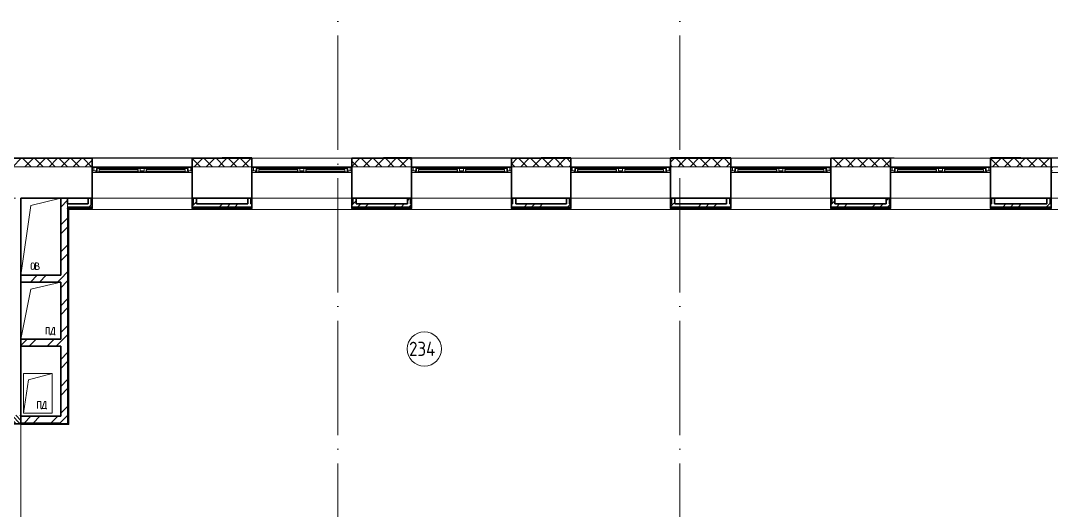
# Model space of a CAD drawing. Header units: millimetres. Extents: x -325553 to 627452, y -28539 to 738858.
# Drawn here: x 138654 to 156732, y 460808 to 469392 of the extents above; entities that cross this region are included whole.
import ezdxf

# ---------------------------------------------------------------- set-up
doc = ezdxf.new("R2010")
doc.units = ezdxf.units.MM
doc.linetypes.add('ADSK_Линия сетки', pattern=[25, 20, -2.5, 0, -2.5])
doc.linetypes.add('ADSK_Штриховая_ш2 п1_5', pattern=[4.5, 3, -1.5])
for name, color, linetype, lineweight in [('_ Окна', 7, 'Continuous', 9), ('Двери', 252, 'Continuous', 9), ('Марки помещений', 252, 'Continuous', 20), ('Ограждение', 252, 'Continuous', 9), ('Окна', 252, 'Continuous', 9), ('Оси', 252, 'Continuous', 9), ('Стены внутренние', 7, 'Continuous', 18), ('Стены наружные', 7, 'Continuous', 18), ('Стены штриховка', 7, 'Continuous', 9)]:
    doc.layers.add(name, color=color, linetype=linetype, lineweight=lineweight)
doc.styles.add('GOST Common_2', font='', dxfattribs={"width": 0.9, "height": 250})
doc.styles.get('GOST Common_2').set_extended_font_data('GOST type B')

# ---------------------------------------------------------------- blocks, each defined once
blk = doc.blocks.new('2 этаж')
at = {"layer": 'Двери', "lineweight": 18, "true_color": 0x636466}
h = blk.add_hatch(dxfattribs=at)
h.set_pattern_fill('FP_2', color=251, angle=90, style=0, pattern_type=2)
h.set_pattern_definition([(135, (137721.006, 23430.747), (-35.3553, -35.3553), [])])
h.paths.add_polyline_path([(137526, 22556), (137916, 22556), (137916, 22706), (137526, 22706), (137526, 22646)])
h.paths.add_polyline_path([(137526, 24406), (137916, 24406), (137916, 24556), (137526, 24556)])
at = {"color": 251, "lineweight": 18, "true_color": 0x636466}
for p, q in [((137916, 27011), (138091, 28236)), ((138616, 28361), (138091, 28236)), ((138098, 27138), (138098, 27200)), ((138156, 27138), (138156, 27200)), ((138206, 27229), (138176, 27229)), ((138176, 27229), (138176, 27109)), ((138209, 27176), (138176, 27176)), ((138229, 27196), (138229, 27206)), ((138239, 27136), (138239, 27146)), ((138176, 27109), (138212, 27109)), ((137916, 25891), (138091, 26766)), ((138616, 26891), (138091, 26766)), ((138417, 26097), (138359, 26097)), ((138359, 25977), (138359, 26097)), ((138417, 25977), (138417, 26097)), ((138485, 26097), (138442, 25977)), ((138505, 26097), (138485, 26097)), ((138505, 25977), (138505, 26097)), ((138432, 25977), (138432, 25962)), ((138442, 25977), (138432, 25977)), ((138442, 25977), (138505, 25977)), ((138505, 25977), (138515, 25977)), ((138515, 25977), (138515, 25962)), ((137966, 24591), (137966, 25291)), ((137966, 25291), (138466, 25291)), ((137966, 24591), (137966, 25291)), ((137966, 25291), (138466, 25291)), ((137966, 24591), (138050, 25179)), ((138466, 25291), (138050, 25179)), ((138466, 25291), (138466, 24591)), ((138466, 25291), (138466, 24591)), ((138267, 24797), (138209, 24797)), ((138209, 24677), (138209, 24797)), ((138267, 24677), (138267, 24797)), ((138335, 24797), (138292, 24677)), ((138355, 24797), (138335, 24797)), ((138355, 24677), (138355, 24797)), ((138466, 24591), (137966, 24591)), ((138466, 24591), (137966, 24591)), ((138282, 24677), (138282, 24662)), ((138292, 24677), (138282, 24677)), ((138292, 24677), (138355, 24677)), ((138355, 24677), (138365, 24677)), ((138365, 24677), (138365, 24662))]:
    blk.add_line(p, q, dxfattribs=at)
for centre, radius, start, end in [((138127, 27200), 28.7, 0, 180), ((138127, 27138), 28.7, 180, 0), ((138206, 27206), 23.3, 0, 90), ((138209, 27196), 20, 270, 0), ((138209, 27146), 30, 0, 90), ((138212, 27136), 26.7, 270, 0)]:
    blk.add_arc(centre, radius, start, end, dxfattribs=at)
at = {"layer": '_ Окна', "color": 251, "true_color": 0x636466}
for p, q in [((139196, 28901), (139171, 28901)), ((139171, 28843), (139196, 28843)), ((139196, 28843), (139196, 28901)), ((139294, 28867), (139291, 28867)), ((139291, 28867), (139291, 28835)), ((139291, 28835), (139294, 28835)), ((139971, 28867), (139294, 28867)), ((139294, 28867), (139294, 28835)), ((139294, 28835), (139294, 28867)), ((139294, 28835), (139971, 28835)), ((139971, 28835), (139971, 28867)), ((139971, 28867), (139971, 28835)), ((139974, 28867), (139971, 28867)), ((139971, 28835), (139974, 28835)), ((139974, 28835), (139974, 28867)), ((140121, 28867), (140118, 28867)), ((140118, 28867), (140118, 28835)), ((140118, 28835), (140121, 28835)), ((140798, 28867), (140121, 28867)), ((140121, 28867), (140121, 28835)), ((140121, 28835), (140121, 28867)), ((140121, 28835), (140798, 28835)), ((140798, 28835), (140798, 28867)), ((140798, 28867), (140798, 28835)), ((140801, 28867), (140798, 28867)), ((140798, 28835), (140801, 28835)), ((140801, 28835), (140801, 28867)), ((140921, 28901), (140896, 28901)), ((140896, 28901), (140896, 28843)), ((140896, 28843), (140921, 28843)), ((141996, 28901), (141971, 28901)), ((141971, 28843), (141996, 28843)), ((141996, 28843), (141996, 28901)), ((142094, 28867), (142091, 28867)), ((142091, 28867), (142091, 28835)), ((142091, 28835), (142094, 28835)), ((142771, 28867), (142094, 28867)), ((142094, 28867), (142094, 28835)), ((142094, 28835), (142094, 28867)), ((142094, 28835), (142771, 28835)), ((142771, 28835), (142771, 28867)), ((142771, 28867), (142771, 28835)), ((142774, 28867), (142771, 28867)), ((142771, 28835), (142774, 28835)), ((142774, 28835), (142774, 28867)), ((142921, 28867), (142918, 28867)), ((142918, 28867), (142918, 28835)), ((142918, 28835), (142921, 28835)), ((143598, 28867), (142921, 28867)), ((142921, 28867), (142921, 28835)), ((142921, 28835), (142921, 28867)), ((142921, 28835), (143598, 28835)), ((143598, 28835), (143598, 28867)), ((143598, 28867), (143598, 28835)), ((143601, 28867), (143598, 28867)), ((143598, 28835), (143601, 28835)), ((143601, 28835), (143601, 28867)), ((143721, 28901), (143696, 28901)), ((143696, 28901), (143696, 28843)), ((143696, 28843), (143721, 28843)), ((144796, 28901), (144771, 28901)), ((144771, 28843), (144796, 28843)), ((144796, 28843), (144796, 28901)), ((144894, 28867), (144891, 28867)), ((144891, 28867), (144891, 28835)), ((144891, 28835), (144894, 28835)), ((145571, 28867), (144894, 28867)), ((144894, 28867), (144894, 28835)), ((144894, 28835), (144894, 28867)), ((144894, 28835), (145571, 28835)), ((145571, 28835), (145571, 28867)), ((145571, 28867), (145571, 28835)), ((145574, 28867), (145571, 28867)), ((145571, 28835), (145574, 28835)), ((145574, 28835), (145574, 28867)), ((145721, 28867), (145718, 28867)), ((145718, 28867), (145718, 28835)), ((145718, 28835), (145721, 28835)), ((146398, 28867), (145721, 28867)), ((145721, 28867), (145721, 28835)), ((145721, 28835), (145721, 28867)), ((145721, 28835), (146398, 28835)), ((146398, 28835), (146398, 28867)), ((146398, 28867), (146398, 28835)), ((146401, 28867), (146398, 28867)), ((146398, 28835), (146401, 28835)), ((146401, 28835), (146401, 28867)), ((146521, 28901), (146496, 28901)), ((146496, 28901), (146496, 28843)), ((146496, 28843), (146521, 28843)), ((147586, 28901), (147561, 28901)), ((147561, 28843), (147586, 28843)), ((147586, 28843), (147586, 28901)), ((147684, 28867), (147681, 28867)), ((147681, 28867), (147681, 28835)), ((147681, 28835), (147684, 28835)), ((148361, 28867), (147684, 28867)), ((147684, 28867), (147684, 28835)), ((147684, 28835), (147684, 28867)), ((147684, 28835), (148361, 28835)), ((148361, 28835), (148361, 28867)), ((148361, 28867), (148361, 28835)), ((148364, 28867), (148361, 28867)), ((148361, 28835), (148364, 28835)), ((148364, 28835), (148364, 28867)), ((148511, 28867), (148508, 28867)), ((148508, 28867), (148508, 28835)), ((148508, 28835), (148511, 28835)), ((149188, 28867), (148511, 28867)), ((148511, 28867), (148511, 28835)), ((148511, 28835), (148511, 28867)), ((148511, 28835), (149188, 28835)), ((149188, 28835), (149188, 28867)), ((149188, 28867), (149188, 28835)), ((149191, 28867), (149188, 28867)), ((149188, 28835), (149191, 28835)), ((149191, 28835), (149191, 28867)), ((149311, 28901), (149286, 28901)), ((149286, 28901), (149286, 28843)), ((149286, 28843), (149311, 28843)), ((150396, 28901), (150371, 28901)), ((150371, 28843), (150396, 28843)), ((150396, 28843), (150396, 28901)), ((150494, 28867), (150491, 28867)), ((150491, 28867), (150491, 28835)), ((150491, 28835), (150494, 28835)), ((151171, 28867), (150494, 28867)), ((150494, 28867), (150494, 28835)), ((150494, 28835), (150494, 28867)), ((150494, 28835), (151171, 28835)), ((151171, 28835), (151171, 28867)), ((151171, 28867), (151171, 28835)), ((151174, 28867), (151171, 28867)), ((151171, 28835), (151174, 28835)), ((151174, 28835), (151174, 28867)), ((151321, 28867), (151318, 28867)), ((151318, 28867), (151318, 28835)), ((151318, 28835), (151321, 28835)), ((151998, 28867), (151321, 28867)), ((151321, 28867), (151321, 28835)), ((151321, 28835), (151321, 28867)), ((151321, 28835), (151998, 28835)), ((151998, 28835), (151998, 28867)), ((151998, 28867), (151998, 28835)), ((152001, 28867), (151998, 28867)), ((151998, 28835), (152001, 28835)), ((152001, 28835), (152001, 28867)), ((152121, 28901), (152096, 28901)), ((152096, 28901), (152096, 28843)), ((152096, 28843), (152121, 28843)), ((153196, 28901), (153171, 28901)), ((153171, 28843), (153196, 28843)), ((153196, 28843), (153196, 28901)), ((153294, 28867), (153291, 28867)), ((153291, 28867), (153291, 28835)), ((153291, 28835), (153294, 28835)), ((153971, 28867), (153294, 28867)), ((153294, 28867), (153294, 28835)), ((153294, 28835), (153294, 28867)), ((153294, 28835), (153971, 28835)), ((153971, 28835), (153971, 28867)), ((153971, 28867), (153971, 28835)), ((153974, 28867), (153971, 28867)), ((153971, 28835), (153974, 28835)), ((153974, 28835), (153974, 28867)), ((154121, 28867), (154118, 28867)), ((154118, 28867), (154118, 28835)), ((154118, 28835), (154121, 28835)), ((154798, 28867), (154121, 28867)), ((154121, 28867), (154121, 28835)), ((154121, 28835), (154121, 28867)), ((154121, 28835), (154798, 28835)), ((154798, 28835), (154798, 28867)), ((154798, 28867), (154798, 28835)), ((154801, 28867), (154798, 28867)), ((154798, 28835), (154801, 28835)), ((154801, 28835), (154801, 28867)), ((154921, 28901), (154896, 28901)), ((154896, 28901), (154896, 28843)), ((154896, 28843), (154921, 28843)), ((156011, 28901), (155986, 28901)), ((155986, 28843), (156011, 28843))]:
    blk.add_line(p, q, dxfattribs=at)
at = {"layer": '_ Окна', "color": 251, "lineweight": 18, "true_color": 0x636466}
for p, q in [((139255, 28901), (139196, 28901)), ((139196, 28901), (139196, 28843)), ((139196, 28843), (139234, 28843)), ((139254, 28843), (139234, 28843)), ((139234, 28843), (139234, 28826)), ((139234, 28826), (139290, 28826)), ((139242, 28843), (139242, 28884)), ((139242, 28884), (139254, 28884)), ((139254, 28884), (139254, 28843)), ((139304, 28884), (139254, 28884)), ((139260, 28884), (139255, 28901)), ((139290, 28826), (139291, 28827)), ((139291, 28835), (139291, 28867)), ((139291, 28867), (139309, 28867)), ((139309, 28835), (139291, 28835)), ((139291, 28827), (139292, 28826)), ((139292, 28826), (139307, 28826)), ((139309, 28867), (139304, 28884)), ((139307, 28826), (139309, 28835)), ((139961, 28884), (139956, 28867)), ((139956, 28867), (139974, 28867)), ((139974, 28835), (139956, 28835)), ((139956, 28835), (139958, 28826)), ((139958, 28826), (139973, 28826)), ((140011, 28884), (139961, 28884)), ((139973, 28826), (139974, 28827)), ((139974, 28867), (139974, 28835)), ((139974, 28827), (139975, 28826)), ((139975, 28826), (140031, 28826)), ((140011, 28843), (140011, 28884)), ((140031, 28843), (140011, 28843)), ((140031, 28826), (140031, 28843)), ((140081, 28843), (140061, 28843)), ((140061, 28843), (140061, 28826)), ((140061, 28826), (140117, 28826)), ((140081, 28884), (140081, 28843)), ((140131, 28884), (140081, 28884)), ((140117, 28826), (140118, 28827)), ((140118, 28835), (140118, 28867)), ((140118, 28867), (140136, 28867)), ((140136, 28835), (140118, 28835)), ((140118, 28827), (140119, 28826)), ((140119, 28826), (140134, 28826)), ((140136, 28867), (140131, 28884)), ((140134, 28826), (140136, 28835)), ((140788, 28884), (140783, 28867)), ((140783, 28867), (140801, 28867)), ((140801, 28835), (140783, 28835)), ((140783, 28835), (140785, 28826)), ((140785, 28826), (140800, 28826)), ((140838, 28884), (140788, 28884)), ((140800, 28826), (140801, 28827)), ((140801, 28867), (140801, 28835)), ((140801, 28827), (140802, 28826)), ((140802, 28826), (140858, 28826)), ((140837, 28901), (140832, 28884)), ((140896, 28901), (140837, 28901)), ((140838, 28843), (140838, 28884)), ((140838, 28884), (140850, 28884)), ((140858, 28843), (140838, 28843)), ((140850, 28884), (140850, 28843)), ((140858, 28826), (140858, 28843)), ((140858, 28843), (140896, 28843)), ((140896, 28843), (140896, 28901)), ((142055, 28901), (141996, 28901)), ((141996, 28901), (141996, 28843)), ((141996, 28843), (142034, 28843)), ((142054, 28843), (142034, 28843)), ((142034, 28843), (142034, 28826)), ((142034, 28826), (142090, 28826)), ((142042, 28843), (142042, 28884)), ((142042, 28884), (142054, 28884)), ((142054, 28884), (142054, 28843)), ((142104, 28884), (142054, 28884)), ((142060, 28884), (142055, 28901)), ((142090, 28826), (142091, 28827)), ((142091, 28835), (142091, 28867)), ((142091, 28867), (142109, 28867)), ((142109, 28835), (142091, 28835)), ((142091, 28827), (142092, 28826)), ((142092, 28826), (142107, 28826)), ((142109, 28867), (142104, 28884)), ((142107, 28826), (142109, 28835)), ((142761, 28884), (142756, 28867)), ((142756, 28867), (142774, 28867)), ((142774, 28835), (142756, 28835)), ((142756, 28835), (142758, 28826)), ((142758, 28826), (142773, 28826)), ((142811, 28884), (142761, 28884)), ((142773, 28826), (142774, 28827)), ((142774, 28867), (142774, 28835)), ((142774, 28827), (142775, 28826)), ((142775, 28826), (142831, 28826)), ((142811, 28843), (142811, 28884)), ((142831, 28843), (142811, 28843)), ((142831, 28826), (142831, 28843)), ((142881, 28843), (142861, 28843)), ((142861, 28843), (142861, 28826)), ((142861, 28826), (142917, 28826)), ((142881, 28884), (142881, 28843)), ((142931, 28884), (142881, 28884)), ((142917, 28826), (142918, 28827)), ((142918, 28835), (142918, 28867)), ((142918, 28867), (142936, 28867)), ((142936, 28835), (142918, 28835)), ((142918, 28827), (142919, 28826)), ((142919, 28826), (142934, 28826)), ((142936, 28867), (142931, 28884)), ((142934, 28826), (142936, 28835)), ((143588, 28884), (143583, 28867)), ((143583, 28867), (143601, 28867)), ((143601, 28835), (143583, 28835)), ((143583, 28835), (143585, 28826)), ((143585, 28826), (143600, 28826)), ((143638, 28884), (143588, 28884)), ((143600, 28826), (143601, 28827)), ((143601, 28867), (143601, 28835)), ((143601, 28827), (143602, 28826)), ((143602, 28826), (143658, 28826)), ((143637, 28901), (143632, 28884)), ((143696, 28901), (143637, 28901)), ((143638, 28843), (143638, 28884)), ((143638, 28884), (143650, 28884)), ((143658, 28843), (143638, 28843)), ((143650, 28884), (143650, 28843)), ((143658, 28826), (143658, 28843)), ((143658, 28843), (143696, 28843)), ((143696, 28843), (143696, 28901)), ((144855, 28901), (144796, 28901)), ((144796, 28901), (144796, 28843)), ((144796, 28843), (144834, 28843)), ((144854, 28843), (144834, 28843)), ((144834, 28843), (144834, 28826)), ((144834, 28826), (144890, 28826)), ((144842, 28843), (144842, 28884)), ((144842, 28884), (144854, 28884)), ((144854, 28884), (144854, 28843)), ((144904, 28884), (144854, 28884)), ((144860, 28884), (144855, 28901)), ((144890, 28826), (144891, 28827)), ((144891, 28835), (144891, 28867)), ((144891, 28867), (144909, 28867)), ((144909, 28835), (144891, 28835)), ((144891, 28827), (144892, 28826)), ((144892, 28826), (144907, 28826)), ((144909, 28867), (144904, 28884)), ((144907, 28826), (144909, 28835)), ((145561, 28884), (145556, 28867)), ((145556, 28867), (145574, 28867)), ((145574, 28835), (145556, 28835)), ((145556, 28835), (145558, 28826)), ((145558, 28826), (145573, 28826)), ((145611, 28884), (145561, 28884)), ((145573, 28826), (145574, 28827)), ((145574, 28867), (145574, 28835)), ((145574, 28827), (145575, 28826)), ((145575, 28826), (145631, 28826)), ((145611, 28843), (145611, 28884)), ((145631, 28843), (145611, 28843)), ((145631, 28826), (145631, 28843)), ((145681, 28843), (145661, 28843)), ((145661, 28843), (145661, 28826)), ((145661, 28826), (145717, 28826)), ((145681, 28884), (145681, 28843)), ((145731, 28884), (145681, 28884)), ((145717, 28826), (145718, 28827)), ((145718, 28835), (145718, 28867)), ((145718, 28867), (145736, 28867)), ((145736, 28835), (145718, 28835)), ((145718, 28827), (145719, 28826)), ((145719, 28826), (145734, 28826)), ((145736, 28867), (145731, 28884)), ((145734, 28826), (145736, 28835)), ((146388, 28884), (146383, 28867)), ((146383, 28867), (146401, 28867)), ((146401, 28835), (146383, 28835)), ((146383, 28835), (146385, 28826)), ((146385, 28826), (146400, 28826)), ((146438, 28884), (146388, 28884)), ((146400, 28826), (146401, 28827)), ((146401, 28867), (146401, 28835)), ((146401, 28827), (146402, 28826)), ((146402, 28826), (146458, 28826)), ((146437, 28901), (146432, 28884)), ((146496, 28901), (146437, 28901)), ((146438, 28843), (146438, 28884)), ((146438, 28884), (146450, 28884)), ((146458, 28843), (146438, 28843)), ((146450, 28884), (146450, 28843)), ((146458, 28826), (146458, 28843)), ((146458, 28843), (146496, 28843)), ((146496, 28843), (146496, 28901)), ((147645, 28901), (147586, 28901)), ((147586, 28901), (147586, 28843)), ((147586, 28843), (147624, 28843)), ((147644, 28843), (147624, 28843)), ((147624, 28843), (147624, 28826)), ((147624, 28826), (147680, 28826)), ((147632, 28843), (147632, 28884)), ((147632, 28884), (147644, 28884)), ((147644, 28884), (147644, 28843)), ((147694, 28884), (147644, 28884)), ((147650, 28884), (147645, 28901)), ((147680, 28826), (147681, 28827)), ((147681, 28835), (147681, 28867)), ((147681, 28867), (147699, 28867)), ((147699, 28835), (147681, 28835)), ((147681, 28827), (147682, 28826)), ((147682, 28826), (147697, 28826)), ((147699, 28867), (147694, 28884)), ((147697, 28826), (147699, 28835)), ((148351, 28884), (148346, 28867)), ((148346, 28867), (148364, 28867)), ((148364, 28835), (148346, 28835)), ((148346, 28835), (148348, 28826)), ((148348, 28826), (148363, 28826)), ((148401, 28884), (148351, 28884)), ((148363, 28826), (148364, 28827)), ((148364, 28867), (148364, 28835)), ((148364, 28827), (148365, 28826)), ((148365, 28826), (148421, 28826)), ((148401, 28843), (148401, 28884)), ((148421, 28843), (148401, 28843)), ((148421, 28826), (148421, 28843)), ((148471, 28843), (148451, 28843)), ((148451, 28843), (148451, 28826)), ((148451, 28826), (148507, 28826)), ((148471, 28884), (148471, 28843)), ((148521, 28884), (148471, 28884)), ((148507, 28826), (148508, 28827)), ((148508, 28835), (148508, 28867)), ((148508, 28867), (148526, 28867)), ((148526, 28835), (148508, 28835)), ((148508, 28827), (148509, 28826)), ((148509, 28826), (148524, 28826)), ((148526, 28867), (148521, 28884)), ((148524, 28826), (148526, 28835)), ((149178, 28884), (149173, 28867)), ((149173, 28867), (149191, 28867)), ((149191, 28835), (149173, 28835)), ((149173, 28835), (149175, 28826)), ((149175, 28826), (149190, 28826)), ((149228, 28884), (149178, 28884)), ((149190, 28826), (149191, 28827)), ((149191, 28867), (149191, 28835)), ((149191, 28827), (149192, 28826)), ((149192, 28826), (149248, 28826)), ((149227, 28901), (149222, 28884)), ((149286, 28901), (149227, 28901)), ((149228, 28843), (149228, 28884)), ((149228, 28884), (149240, 28884)), ((149248, 28843), (149228, 28843)), ((149240, 28884), (149240, 28843)), ((149248, 28826), (149248, 28843)), ((149248, 28843), (149286, 28843)), ((149286, 28843), (149286, 28901)), ((150455, 28901), (150396, 28901)), ((150396, 28901), (150396, 28843)), ((150396, 28843), (150434, 28843)), ((150454, 28843), (150434, 28843)), ((150434, 28843), (150434, 28826)), ((150434, 28826), (150490, 28826)), ((150442, 28843), (150442, 28884)), ((150442, 28884), (150454, 28884)), ((150454, 28884), (150454, 28843)), ((150504, 28884), (150454, 28884)), ((150460, 28884), (150455, 28901)), ((150490, 28826), (150491, 28827)), ((150491, 28835), (150491, 28867)), ((150491, 28867), (150509, 28867)), ((150509, 28835), (150491, 28835)), ((150491, 28827), (150492, 28826)), ((150492, 28826), (150507, 28826)), ((150509, 28867), (150504, 28884)), ((150507, 28826), (150509, 28835)), ((151161, 28884), (151156, 28867)), ((151156, 28867), (151174, 28867)), ((151174, 28835), (151156, 28835)), ((151156, 28835), (151158, 28826)), ((151158, 28826), (151173, 28826)), ((151211, 28884), (151161, 28884)), ((151173, 28826), (151174, 28827)), ((151174, 28867), (151174, 28835)), ((151174, 28827), (151175, 28826)), ((151175, 28826), (151231, 28826)), ((151211, 28843), (151211, 28884)), ((151231, 28843), (151211, 28843)), ((151231, 28826), (151231, 28843)), ((151281, 28843), (151261, 28843)), ((151261, 28843), (151261, 28826)), ((151261, 28826), (151317, 28826)), ((151281, 28884), (151281, 28843)), ((151331, 28884), (151281, 28884)), ((151317, 28826), (151318, 28827)), ((151318, 28835), (151318, 28867)), ((151318, 28867), (151336, 28867)), ((151336, 28835), (151318, 28835)), ((151318, 28827), (151319, 28826)), ((151319, 28826), (151334, 28826)), ((151336, 28867), (151331, 28884)), ((151334, 28826), (151336, 28835)), ((151988, 28884), (151983, 28867)), ((151983, 28867), (152001, 28867)), ((152001, 28835), (151983, 28835)), ((151983, 28835), (151985, 28826)), ((151985, 28826), (152000, 28826)), ((152038, 28884), (151988, 28884)), ((152000, 28826), (152001, 28827)), ((152001, 28867), (152001, 28835)), ((152001, 28827), (152002, 28826)), ((152002, 28826), (152058, 28826)), ((152037, 28901), (152032, 28884)), ((152096, 28901), (152037, 28901)), ((152038, 28843), (152038, 28884)), ((152038, 28884), (152050, 28884)), ((152058, 28843), (152038, 28843)), ((152050, 28884), (152050, 28843)), ((152058, 28826), (152058, 28843)), ((152058, 28843), (152096, 28843)), ((152096, 28843), (152096, 28901)), ((153255, 28901), (153196, 28901)), ((153196, 28901), (153196, 28843)), ((153196, 28843), (153234, 28843)), ((153254, 28843), (153234, 28843)), ((153234, 28843), (153234, 28826)), ((153234, 28826), (153290, 28826)), ((153242, 28843), (153242, 28884)), ((153242, 28884), (153254, 28884)), ((153254, 28884), (153254, 28843)), ((153304, 28884), (153254, 28884)), ((153260, 28884), (153255, 28901)), ((153290, 28826), (153291, 28827)), ((153291, 28835), (153291, 28867)), ((153291, 28867), (153309, 28867)), ((153309, 28835), (153291, 28835)), ((153291, 28827), (153292, 28826)), ((153292, 28826), (153307, 28826)), ((153309, 28867), (153304, 28884)), ((153307, 28826), (153309, 28835)), ((153961, 28884), (153956, 28867)), ((153956, 28867), (153974, 28867)), ((153974, 28835), (153956, 28835)), ((153956, 28835), (153958, 28826)), ((153958, 28826), (153973, 28826)), ((154011, 28884), (153961, 28884)), ((153973, 28826), (153974, 28827)), ((153974, 28867), (153974, 28835)), ((153974, 28827), (153975, 28826)), ((153975, 28826), (154031, 28826)), ((154011, 28843), (154011, 28884)), ((154031, 28843), (154011, 28843)), ((154031, 28826), (154031, 28843)), ((154081, 28843), (154061, 28843)), ((154061, 28843), (154061, 28826)), ((154061, 28826), (154117, 28826)), ((154081, 28884), (154081, 28843)), ((154131, 28884), (154081, 28884)), ((154117, 28826), (154118, 28827)), ((154118, 28835), (154118, 28867)), ((154118, 28867), (154136, 28867)), ((154136, 28835), (154118, 28835)), ((154118, 28827), (154119, 28826)), ((154119, 28826), (154134, 28826)), ((154136, 28867), (154131, 28884)), ((154134, 28826), (154136, 28835)), ((154788, 28884), (154783, 28867)), ((154783, 28867), (154801, 28867)), ((154801, 28835), (154783, 28835)), ((154783, 28835), (154785, 28826)), ((154785, 28826), (154800, 28826)), ((154838, 28884), (154788, 28884)), ((154800, 28826), (154801, 28827)), ((154801, 28867), (154801, 28835)), ((154801, 28827), (154802, 28826)), ((154802, 28826), (154858, 28826)), ((154837, 28901), (154832, 28884)), ((154896, 28901), (154837, 28901)), ((154838, 28843), (154838, 28884)), ((154838, 28884), (154850, 28884)), ((154858, 28843), (154838, 28843)), ((154850, 28884), (154850, 28843)), ((154858, 28826), (154858, 28843)), ((154858, 28843), (154896, 28843)), ((154896, 28843), (154896, 28901))]:
    blk.add_line(p, q, dxfattribs=at)
at = {"layer": 'Двери', "color": 251, "linetype": 'ADSK_Штриховая_ш2 п1_5', "true_color": 0x636466}
for p, q in [((137526, 24406), (137916, 24406)), ((137916, 24406), (137916, 24556))]:
    blk.add_line(p, q, dxfattribs=at)
at = {"layer": 'Марки помещений', "color": 251, "true_color": 0x636466}
blk.add_circle((144995, 25719), 300, dxfattribs=at)
at = {"layer": 'Ограждение', "color": 251, "true_color": 0x636466}
for p, q in [((140921, 28811), (139171, 28811)), ((143721, 28811), (141971, 28811)), ((146521, 28811), (144771, 28811)), ((149311, 28811), (147561, 28811)), ((152121, 28811), (150371, 28811)), ((154921, 28811), (153171, 28811)), ((157736, 28811), (155986, 28811)), ((140921, 28361), (139171, 28361)), ((143721, 28361), (141971, 28361)), ((146521, 28361), (144771, 28361)), ((149311, 28361), (147561, 28361)), ((152121, 28361), (150371, 28361)), ((154921, 28361), (153171, 28361)), ((157736, 28361), (155986, 28361)), ((158366, 28161), (138751, 28161)), ((138761, 24396), (138761, 28161)), ((139171, 28161), (139171, 28181)), ((140921, 28161), (139171, 28161)), ((140921, 28181), (140921, 28161)), ((141971, 28161), (141971, 28181)), ((143721, 28161), (141971, 28161)), ((143721, 28181), (143721, 28161)), ((144771, 28161), (144771, 28181)), ((146521, 28161), (144771, 28161)), ((146521, 28181), (146521, 28161)), ((147561, 28161), (147561, 28181)), ((149311, 28161), (147561, 28161)), ((149311, 28181), (149311, 28161)), ((150371, 28161), (150371, 28181)), ((152121, 28161), (150371, 28161)), ((152121, 28181), (152121, 28161)), ((153171, 28161), (153171, 28181)), ((154921, 28161), (153171, 28161)), ((154921, 28181), (154921, 28161)), ((155986, 28161), (155986, 28181)), ((157736, 28161), (155986, 28161)), ((137916, 24396), (137916, 24406)), ((137916, 24406), (137916, 24396)), ((138761, 24396), (138751, 24406)), ((137916, 24396), (138761, 24396))]:
    blk.add_line(p, q, dxfattribs=at)
at = {"layer": 'Окна', "color": 251, "true_color": 0x636466}
for p, q in [((140837, 28901), (139255, 28901)), ((139290, 28826), (139292, 28826)), ((139961, 28884), (139304, 28884)), ((139307, 28826), (139958, 28826)), ((139973, 28826), (139975, 28826)), ((140011, 28884), (140081, 28884)), ((140031, 28843), (140061, 28843)), ((140061, 28826), (140031, 28826)), ((140117, 28826), (140119, 28826)), ((140788, 28884), (140131, 28884)), ((140134, 28826), (140785, 28826)), ((140800, 28826), (140802, 28826)), ((143637, 28901), (142055, 28901)), ((142090, 28826), (142092, 28826)), ((142761, 28884), (142104, 28884)), ((142107, 28826), (142758, 28826)), ((142773, 28826), (142775, 28826)), ((142811, 28884), (142881, 28884)), ((142831, 28843), (142861, 28843)), ((142861, 28826), (142831, 28826)), ((142917, 28826), (142919, 28826)), ((143588, 28884), (142931, 28884)), ((142934, 28826), (143585, 28826)), ((143600, 28826), (143602, 28826)), ((146437, 28901), (144855, 28901)), ((144890, 28826), (144892, 28826)), ((145561, 28884), (144904, 28884)), ((144907, 28826), (145558, 28826)), ((145573, 28826), (145575, 28826)), ((145611, 28884), (145681, 28884)), ((145631, 28843), (145661, 28843)), ((145661, 28826), (145631, 28826)), ((145717, 28826), (145719, 28826)), ((146388, 28884), (145731, 28884)), ((145734, 28826), (146385, 28826)), ((146400, 28826), (146402, 28826)), ((149227, 28901), (147645, 28901)), ((147680, 28826), (147682, 28826)), ((148351, 28884), (147694, 28884)), ((147697, 28826), (148348, 28826)), ((148363, 28826), (148365, 28826)), ((148401, 28884), (148471, 28884)), ((148421, 28843), (148451, 28843)), ((148451, 28826), (148421, 28826)), ((148507, 28826), (148509, 28826)), ((149178, 28884), (148521, 28884)), ((148524, 28826), (149175, 28826)), ((149190, 28826), (149192, 28826)), ((152037, 28901), (150455, 28901)), ((150490, 28826), (150492, 28826)), ((151161, 28884), (150504, 28884)), ((150507, 28826), (151158, 28826)), ((151173, 28826), (151175, 28826)), ((151211, 28884), (151281, 28884)), ((151231, 28843), (151261, 28843)), ((151261, 28826), (151231, 28826)), ((151317, 28826), (151319, 28826)), ((151988, 28884), (151331, 28884)), ((151334, 28826), (151985, 28826)), ((152000, 28826), (152002, 28826)), ((154837, 28901), (153255, 28901)), ((153290, 28826), (153292, 28826)), ((153961, 28884), (153304, 28884)), ((153307, 28826), (153958, 28826)), ((153973, 28826), (153975, 28826)), ((154011, 28884), (154081, 28884)), ((154031, 28843), (154061, 28843)), ((154061, 28826), (154031, 28826)), ((154117, 28826), (154119, 28826)), ((154788, 28884), (154131, 28884)), ((154134, 28826), (154785, 28826)), ((154800, 28826), (154802, 28826))]:
    blk.add_line(p, q, dxfattribs=at)
at = {"layer": 'Оси', "color": 251, "linetype": 'ADSK_Линия сетки', "ltscale": 100, "true_color": 0x636466}
for p, q in [((143476, 33711), (143476, -30995)), ((149476, 33711), (149476, -32265)), ((165326, 28361), (93604, 28361))]:
    blk.add_line(p, q, dxfattribs=at)
at = {"layer": 'Стены внутренние', "color": 251, "lineweight": 30, "true_color": 0x636466}
for p, q in [((136816, 29063), (139171, 29063)), ((139171, 28361), (139171, 29063)), ((140921, 28361), (140921, 29063)), ((140921, 29063), (141971, 29063)), ((141971, 28361), (141971, 29063)), ((143721, 28361), (143721, 29063)), ((143721, 29063), (144771, 29063)), ((144771, 28361), (144771, 29063)), ((146521, 28361), (146521, 29063)), ((146521, 29063), (147561, 29063)), ((147561, 28361), (147561, 29063)), ((149311, 28361), (149311, 29063)), ((149311, 29063), (150371, 29063)), ((150371, 28361), (150371, 29063)), ((152121, 28361), (152121, 29063)), ((152121, 29063), (153171, 29063)), ((153171, 28361), (153171, 29063)), ((154921, 28361), (154921, 29063)), ((154921, 29063), (155986, 29063)), ((155986, 28361), (155986, 29063)), ((137916, 28361), (137916, 27011)), ((138616, 28361), (137916, 28361)), ((139096, 28361), (138736, 28361)), ((141896, 28361), (140996, 28361)), ((144696, 28361), (143796, 28361)), ((147486, 28361), (146596, 28361)), ((150296, 28361), (149386, 28361)), ((153096, 28361), (152196, 28361)), ((155911, 28361), (154996, 28361)), ((137916, 26891), (137916, 25891)), ((137916, 25771), (137916, 24541)), ((137916, 24406), (137526, 24406))]:
    blk.add_line(p, q, dxfattribs=at)
at = {"layer": 'Стены внутренние', "color": 251, "linetype": 'Continuous', "lineweight": 9, "true_color": 0x636466}
for p, q in [((137776, 28911), (137926, 29061)), ((137932, 29061), (137930, 29063)), ((138097, 28911), (137947, 29061)), ((137988, 28911), (138138, 29061)), ((138309, 28911), (138159, 29061)), ((138200, 28911), (138350, 29061)), ((138522, 28911), (138372, 29061)), ((138412, 28911), (138562, 29061)), ((138734, 28911), (138584, 29061)), ((138624, 28911), (138774, 29061)), ((138946, 28911), (138796, 29061)), ((138836, 28911), (138986, 29061)), ((139158, 28911), (139008, 29061)), ((139048, 28911), (139169, 29031)), ((139105, 29061), (139104, 29061)), ((140921, 29032), (140923, 29032)), ((141067, 28911), (140923, 29055)), ((140958, 28911), (141108, 29061)), ((141125, 29063), (141124, 29061)), ((141279, 28911), (141129, 29061)), ((141170, 28911), (141320, 29061)), ((141491, 28911), (141341, 29061)), ((141382, 28911), (141532, 29061)), ((141703, 28911), (141553, 29061)), ((141594, 28911), (141744, 29061)), ((141916, 28911), (141766, 29061)), ((141803, 29061), (141802, 29063)), ((141806, 28911), (141956, 29061)), ((143721, 28916), (143865, 29061)), ((143825, 28911), (143723, 29013)), ((144037, 28911), (143887, 29061)), ((143927, 28911), (144077, 29061)), ((143941, 29063), (143940, 29061)), ((144249, 28911), (144099, 29061)), ((144140, 28911), (144290, 29061)), ((144175, 29063), (144174, 29061)), ((144461, 28911), (144311, 29061)), ((144352, 28911), (144502, 29061)), ((144673, 28911), (144523, 29061)), ((144564, 28911), (144714, 29061)), ((144619, 29061), (144618, 29063)), ((144769, 29027), (144735, 29061)), ((146521, 28959), (146623, 29061)), ((146583, 28911), (146521, 28972)), ((146795, 28911), (146645, 29061)), ((146685, 28911), (146835, 29061)), ((147007, 28911), (146857, 29061)), ((146897, 28911), (147047, 29061)), ((146991, 29063), (146990, 29061)), ((147219, 28911), (147069, 29061)), ((147082, 29061), (147081, 29063)), ((147109, 28911), (147259, 29061)), ((147431, 28911), (147281, 29061)), ((147322, 28911), (147472, 29061)), ((147559, 28995), (147493, 29061)), ((147534, 28911), (147561, 28938)), ((149313, 29021), (149311, 29017)), ((149340, 28911), (149311, 28940)), ((149313, 28993), (149381, 29061)), ((149552, 28911), (149402, 29061)), ((149443, 28911), (149593, 29061)), ((149455, 29063), (149453, 29061)), ((149765, 28911), (149615, 29061)), ((149655, 28911), (149805, 29061)), ((149977, 28911), (149827, 29061)), ((149867, 28911), (150017, 29061)), ((149898, 29061), (149897, 29063)), ((150189, 28911), (150039, 29061)), ((150079, 28911), (150229, 29061)), ((150371, 28941), (150251, 29061)), ((150291, 28911), (150369, 28988)), ((152121, 29032), (152123, 29032)), ((152123, 29045), (152138, 29061)), ((152310, 28911), (152160, 29061)), ((152201, 28911), (152351, 29061)), ((152270, 29063), (152269, 29061)), ((152362, 29061), (152360, 29063)), ((152522, 28911), (152372, 29061)), ((152413, 28911), (152563, 29061)), ((152734, 28911), (152584, 29061)), ((152625, 28911), (152775, 29061)), ((152946, 28911), (152796, 29061)), ((152837, 28911), (152987, 29061)), ((153159, 28911), (153009, 29061)), ((153049, 28911), (153169, 29031)), ((155068, 28911), (154923, 29056)), ((154958, 28911), (155108, 29061)), ((155280, 28911), (155130, 29061)), ((155170, 28911), (155320, 29061)), ((155177, 29061), (155176, 29063)), ((155492, 28911), (155342, 29061)), ((155383, 28911), (155533, 29061)), ((155704, 28911), (155554, 29061)), ((155595, 28911), (155745, 29061)), ((155916, 28911), (155766, 29061)), ((155807, 28911), (155957, 29061)), ((155984, 29055), (155978, 29061))]:
    blk.add_line(p, q, dxfattribs=at)
at = {"layer": 'Стены внутренние', "color": 251, "true_color": 0x636466}
for p, q in [((139171, 29063), (140921, 29063)), ((141971, 29063), (143721, 29063)), ((144771, 29063), (146521, 29063)), ((147561, 29063), (149311, 29063)), ((150371, 29063), (152121, 29063)), ((153171, 29063), (154921, 29063)), ((155986, 29063), (157736, 29063)), ((137721, 28911), (161826, 28911)), ((137916, 19401), (137916, 24406))]:
    blk.add_line(p, q, dxfattribs=at)
at = {"layer": 'Стены наружные', "color": 251, "true_color": 0x636466}
for p, q in [((138666, 29068), (141428, 29068)), ((138666, 29068), (138666, 29063)), ((141428, 29063), (141428, 29068)), ((144771, 29068), (147036, 29068)), ((147036, 29063), (147036, 29068)), ((152121, 29068), (153231, 29068)), ((152121, 29063), (152121, 29068)), ((152676, 29063), (152676, 29068)), ((153231, 29068), (153231, 29063)), ((155456, 29068), (158831, 29068))]:
    blk.add_line(p, q, dxfattribs=at)
at = {"layer": 'Стены наружные', "color": 251, "lineweight": 30, "true_color": 0x636466}
for p, q in [((141446, 29068), (141971, 29068)), ((141446, 29068), (141446, 29063)), ((141971, 29068), (141971, 29063)), ((144771, 29068), (144276, 29068)), ((144276, 29068), (144276, 29063)), ((144771, 29068), (144771, 29063)), ((147041, 29068), (147561, 29068)), ((147041, 29068), (147041, 29063)), ((147561, 29068), (147561, 29063)), ((149311, 29068), (149311, 29063)), ((149311, 29068), (150371, 29068)), ((150371, 29068), (150371, 29063)), ((154921, 29068), (155456, 29068)), ((154921, 29068), (154921, 29063)), ((155456, 29068), (155456, 29063)), ((138616, 27011), (138616, 28361)), ((138736, 28361), (138616, 28361)), ((138736, 28361), (138736, 28261)), ((138736, 28261), (139096, 28261)), ((139096, 28261), (139096, 28361)), ((139171, 28361), (139096, 28361)), ((139171, 28361), (139171, 28186)), ((140921, 28186), (140921, 28361)), ((140996, 28361), (140921, 28361)), ((140996, 28361), (140996, 28261)), ((140996, 28261), (141896, 28261)), ((141896, 28261), (141896, 28361)), ((141971, 28361), (141896, 28361)), ((141971, 28361), (141971, 28186)), ((143721, 28186), (143721, 28361)), ((143796, 28361), (143721, 28361)), ((143796, 28361), (143796, 28261)), ((143796, 28261), (144696, 28261)), ((144696, 28261), (144696, 28361)), ((144771, 28361), (144696, 28361)), ((144771, 28361), (144771, 28186)), ((146521, 28186), (146521, 28361)), ((146596, 28361), (146521, 28361)), ((146596, 28361), (146596, 28261)), ((146596, 28261), (147486, 28261)), ((147486, 28261), (147486, 28361)), ((147561, 28361), (147486, 28361)), ((147561, 28361), (147561, 28186)), ((149311, 28186), (149311, 28361)), ((149386, 28361), (149311, 28361)), ((149386, 28361), (149386, 28261)), ((149386, 28261), (150296, 28261)), ((150296, 28261), (150296, 28361)), ((150371, 28361), (150296, 28361)), ((150371, 28361), (150371, 28186)), ((152121, 28186), (152121, 28361)), ((152196, 28361), (152121, 28361)), ((152196, 28361), (152196, 28261)), ((152196, 28261), (153096, 28261)), ((153096, 28261), (153096, 28361)), ((153171, 28361), (153096, 28361)), ((153171, 28361), (153171, 28186)), ((154921, 28186), (154921, 28361)), ((154996, 28361), (154921, 28361)), ((154996, 28361), (154996, 28261)), ((154996, 28261), (155911, 28261)), ((155911, 28261), (155911, 28361)), ((155986, 28361), (155911, 28361)), ((155986, 28361), (155986, 28186)), ((138736, 28186), (138736, 28181)), ((138736, 28181), (138736, 28186)), ((138751, 28181), (139171, 28181)), ((138751, 28181), (138751, 24406)), ((139171, 28181), (139171, 28186)), ((140921, 28181), (140921, 28186)), ((140921, 28181), (141971, 28181)), ((141971, 28181), (141971, 28186)), ((143721, 28181), (143721, 28186)), ((143721, 28181), (144771, 28181)), ((144771, 28181), (144771, 28186)), ((146521, 28181), (146521, 28186)), ((146521, 28181), (147561, 28181)), ((147561, 28181), (147561, 28186)), ((149311, 28181), (149311, 28186)), ((149311, 28181), (150371, 28181)), ((150371, 28181), (150371, 28186)), ((152121, 28181), (152121, 28186)), ((152121, 28181), (153171, 28181)), ((153171, 28181), (153171, 28186)), ((154921, 28181), (154921, 28186)), ((154921, 28181), (155986, 28181)), ((155986, 28181), (155986, 28186)), ((137916, 27011), (138616, 27011)), ((137916, 27011), (137916, 26891)), ((138616, 26891), (137916, 26891)), ((138616, 25891), (138616, 26891)), ((137916, 25891), (138616, 25891)), ((137916, 25891), (137916, 25771)), ((138616, 25771), (137916, 25771)), ((138616, 24541), (138616, 25771)), ((137916, 24541), (138616, 24541)), ((137916, 24406), (137916, 24541)), ((138616, 24421), (137916, 24421)), ((138751, 24406), (137916, 24406))]:
    blk.add_line(p, q, dxfattribs=at)
at = {"layer": 'Стены наружные', "color": 251, "linetype": 'Continuous', "lineweight": 9, "true_color": 0x636466}
for p, q in [((141802, 29063), (141799, 29068)), ((144618, 29063), (144615, 29068)), ((147081, 29063), (147078, 29068)), ((149458, 29068), (149455, 29063)), ((149543, 29066), (149542, 29068)), ((149809, 29068), (149808, 29065)), ((149897, 29063), (149894, 29068)), ((155089, 29068), (155088, 29066)), ((155176, 29063), (155173, 29068)), ((138616, 28206), (138736, 28326)), ((138760, 28198), (138773, 28211)), ((138972, 28198), (138985, 28211)), ((139114, 28211), (139164, 28261)), ((140921, 28221), (140961, 28261)), ((140944, 28261), (140946, 28263)), ((140961, 28261), (140996, 28296)), ((141094, 28198), (141106, 28211)), ((141306, 28198), (141318, 28211)), ((141404, 28211), (141454, 28261)), ((141518, 28198), (141530, 28211)), ((141539, 28211), (141589, 28261)), ((141674, 28211), (141724, 28261)), ((141730, 28198), (141743, 28211)), ((141942, 28198), (141955, 28211)), ((143721, 28280), (143734, 28293)), ((143721, 28238), (143744, 28261)), ((143734, 28293), (143746, 28305)), ((143746, 28263), (143796, 28313)), ((143829, 28211), (143879, 28261)), ((143851, 28198), (143864, 28211)), ((143964, 28211), (144014, 28261)), ((144063, 28198), (144076, 28211)), ((144276, 28198), (144288, 28211)), ((144458, 28211), (144508, 28261)), ((144488, 28198), (144500, 28211)), ((144592, 28211), (144642, 28261)), ((144696, 28314), (144742, 28361)), ((144700, 28198), (144712, 28211)), ((144727, 28211), (144771, 28254)), ((144762, 28261), (144771, 28269)), ((146521, 28322), (146534, 28335)), ((146534, 28335), (146546, 28347)), ((146609, 28198), (146622, 28211)), ((146748, 28211), (146798, 28261)), ((146821, 28198), (146834, 28211)), ((146882, 28211), (146932, 28261)), ((147017, 28211), (147067, 28261)), ((147033, 28198), (147046, 28211)), ((147245, 28198), (147258, 28211)), ((147458, 28198), (147470, 28211)), ((147511, 28211), (147561, 28261)), ((147536, 28277), (147549, 28289)), ((147549, 28289), (147561, 28302)), ((149311, 28355), (149317, 28361)), ((149311, 28214), (149357, 28261)), ((149357, 28261), (149386, 28289)), ((149367, 28198), (149379, 28211)), ((149579, 28198), (149591, 28211)), ((149791, 28198), (149804, 28211)), ((149801, 28211), (149851, 28261)), ((149936, 28211), (149986, 28261)), ((150003, 28198), (150016, 28211)), ((150071, 28211), (150121, 28261)), ((150215, 28198), (150228, 28211)), ((150346, 28329), (150359, 28341)), ((150359, 28341), (150371, 28354)), ((152121, 28241), (152141, 28261)), ((152124, 28198), (152137, 28211)), ((152146, 28266), (152196, 28316)), ((152226, 28211), (152276, 28261)), ((152337, 28198), (152349, 28211)), ((152361, 28211), (152411, 28261)), ((152549, 28198), (152561, 28211)), ((152761, 28198), (152773, 28211)), ((152854, 28211), (152904, 28261)), ((152973, 28198), (152985, 28211)), ((152989, 28211), (153039, 28261)), ((153096, 28318), (153139, 28361)), ((153124, 28211), (153171, 28258)), ((154945, 28261), (154946, 28262)), ((155094, 28198), (155107, 28211)), ((155144, 28211), (155194, 28261)), ((155279, 28211), (155329, 28261)), ((155306, 28198), (155319, 28211)), ((155414, 28211), (155464, 28261)), ((155519, 28198), (155531, 28211)), ((155731, 28198), (155743, 28211)), ((155907, 28211), (155957, 28261)), ((155943, 28198), (155955, 28211)), ((155957, 28261), (155961, 28264)), ((138748, 28186), (138760, 28198)), ((138955, 28181), (138960, 28186)), ((138960, 28186), (138972, 28198)), ((141076, 28181), (141081, 28186)), ((141081, 28186), (141094, 28198)), ((141293, 28186), (141306, 28198)), ((141500, 28181), (141505, 28186)), ((141505, 28186), (141518, 28198)), ((141718, 28186), (141730, 28198)), ((141925, 28181), (141930, 28186)), ((141930, 28186), (141942, 28198)), ((143839, 28186), (143851, 28198)), ((144046, 28181), (144051, 28186)), ((144051, 28186), (144063, 28198)), ((144263, 28186), (144276, 28198)), ((144470, 28181), (144475, 28186)), ((144475, 28186), (144488, 28198)), ((144687, 28186), (144700, 28198)), ((146592, 28181), (146597, 28186)), ((146597, 28186), (146609, 28198)), ((146809, 28186), (146821, 28198)), ((147016, 28181), (147021, 28186)), ((147021, 28186), (147033, 28198)), ((147233, 28186), (147245, 28198)), ((147440, 28181), (147445, 28186)), ((147445, 28186), (147458, 28198)), ((149354, 28186), (149367, 28198)), ((149561, 28181), (149566, 28186)), ((149566, 28186), (149579, 28198)), ((149779, 28186), (149791, 28198)), ((149986, 28181), (149991, 28186)), ((149991, 28186), (150003, 28198)), ((150203, 28186), (150215, 28198)), ((152121, 28195), (152124, 28198)), ((152324, 28186), (152337, 28198)), ((152531, 28181), (152536, 28186)), ((152536, 28186), (152549, 28198)), ((152748, 28186), (152761, 28198)), ((152955, 28181), (152960, 28186)), ((152960, 28186), (152973, 28198)), ((155077, 28181), (155082, 28186)), ((155082, 28186), (155094, 28198)), ((155294, 28186), (155306, 28198)), ((155501, 28181), (155506, 28186)), ((155506, 28186), (155519, 28198)), ((155718, 28186), (155731, 28198)), ((155925, 28181), (155930, 28186)), ((155930, 28186), (155943, 28198)), ((138616, 27892), (138736, 28012)), ((138616, 27735), (138736, 27855)), ((138736, 27962), (138751, 27977)), ((138616, 27420), (138736, 27540)), ((138736, 27538), (138751, 27553)), ((138616, 27263), (138736, 27383)), ((138736, 27113), (138751, 27128)), ((138086, 26891), (138206, 27011)), ((138244, 26891), (138364, 27011)), ((138558, 26891), (138616, 26949)), ((138616, 26949), (138736, 27069)), ((138616, 26792), (138736, 26912)), ((138616, 26477), (138736, 26597)), ((138736, 26689), (138751, 26704)), ((138616, 26320), (138736, 26440)), ((138736, 26265), (138751, 26280)), ((138616, 26006), (138736, 26126)), ((137916, 25777), (138029, 25891)), ((138066, 25771), (138186, 25891)), ((138381, 25771), (138501, 25891)), ((138616, 25849), (138736, 25969)), ((138736, 25841), (138751, 25856)), ((138538, 25771), (138616, 25849)), ((138616, 25535), (138736, 25655)), ((138616, 25377), (138736, 25497)), ((138736, 25416), (138751, 25431)), ((138616, 25063), (138736, 25183)), ((138616, 24906), (138736, 25026)), ((138736, 24992), (138751, 25007)), ((138616, 24592), (138736, 24712)), ((137974, 24421), (138094, 24541)), ((138131, 24421), (138251, 24541)), ((138150, 24406), (138165, 24421)), ((138445, 24421), (138565, 24541)), ((138574, 24406), (138589, 24421)), ((138602, 24421), (138616, 24434)), ((138616, 24434), (138736, 24554)), ((138736, 24568), (138751, 24583))]:
    blk.add_line(p, q, dxfattribs=at)
at = {"layer": 'Стены штриховка', "color": 251, "true_color": 0x636466}
for p, q in [((137478, 29061), (139169, 29061)), ((139169, 29061), (139169, 28987)), ((139169, 28987), (139171, 28987)), ((140921, 28987), (140923, 28987)), ((140923, 28987), (140923, 29061)), ((140923, 29061), (141969, 29061)), ((141969, 29061), (141969, 28987)), ((141969, 28987), (141971, 28987)), ((143721, 28987), (143723, 28987)), ((143723, 28987), (143723, 29061)), ((143723, 29061), (144769, 29061)), ((144769, 29061), (144769, 28987)), ((144769, 28987), (144771, 28987)), ((146521, 28987), (146523, 28987)), ((146523, 28987), (146523, 29061)), ((146523, 29061), (147559, 29061)), ((147559, 29061), (147559, 28987)), ((147559, 28987), (147561, 28987)), ((149311, 28987), (149313, 28987)), ((149313, 28987), (149313, 29061)), ((149313, 29061), (150369, 29061)), ((149841, 29068), (149841, 29063)), ((150369, 29061), (150369, 28987)), ((150369, 28987), (150371, 28987)), ((152121, 28987), (152123, 28987)), ((152123, 28987), (152123, 29061)), ((152123, 29061), (153169, 29061)), ((153169, 29061), (153169, 28987)), ((153169, 28987), (153171, 28987)), ((154921, 28987), (154923, 28987)), ((154923, 28987), (154923, 29061)), ((154923, 29061), (155984, 29061)), ((155984, 29061), (155984, 28987)), ((155984, 28987), (155986, 28987)), ((138736, 28261), (138736, 28186)), ((139171, 28211), (138736, 28211)), ((139146, 28361), (139146, 28261)), ((139171, 28261), (139146, 28261)), ((139159, 28361), (139159, 28261)), ((140946, 28261), (140921, 28261)), ((141971, 28211), (140921, 28211)), ((140934, 28361), (140934, 28261)), ((140946, 28361), (140946, 28261)), ((141946, 28361), (141946, 28261)), ((141971, 28261), (141946, 28261)), ((141959, 28361), (141959, 28261)), ((143746, 28261), (143721, 28261)), ((144771, 28211), (143721, 28211)), ((143734, 28361), (143734, 28261)), ((143746, 28361), (143746, 28261)), ((144746, 28361), (144746, 28261)), ((144771, 28261), (144746, 28261)), ((144759, 28361), (144759, 28261)), ((146546, 28261), (146521, 28261)), ((147561, 28211), (146521, 28211)), ((146534, 28361), (146534, 28261)), ((146546, 28361), (146546, 28261)), ((147536, 28361), (147536, 28261)), ((147561, 28261), (147536, 28261)), ((147549, 28361), (147549, 28261)), ((149336, 28261), (149311, 28261)), ((150371, 28211), (149311, 28211)), ((149324, 28361), (149324, 28261)), ((149336, 28361), (149336, 28261)), ((150346, 28361), (150346, 28261)), ((150371, 28261), (150346, 28261)), ((150359, 28361), (150359, 28261)), ((152146, 28261), (152121, 28261)), ((153171, 28211), (152121, 28211)), ((152134, 28361), (152134, 28261)), ((152146, 28361), (152146, 28261)), ((153146, 28361), (153146, 28261)), ((153171, 28261), (153146, 28261)), ((153159, 28361), (153159, 28261)), ((154946, 28261), (154921, 28261)), ((155986, 28211), (154921, 28211)), ((154934, 28361), (154934, 28261)), ((154946, 28361), (154946, 28261)), ((155961, 28361), (155961, 28261)), ((155986, 28261), (155961, 28261)), ((155974, 28361), (155974, 28261)), ((139171, 28198), (138736, 28198)), ((139171, 28186), (138736, 28186)), ((138736, 28186), (139171, 28186)), ((138736, 24406), (138736, 28181)), ((138736, 28181), (138736, 24421)), ((141971, 28198), (140921, 28198)), ((141971, 28186), (140921, 28186)), ((140921, 28186), (141971, 28186)), ((144771, 28198), (143721, 28198)), ((144771, 28186), (143721, 28186)), ((143721, 28186), (144771, 28186)), ((147561, 28198), (146521, 28198)), ((147561, 28186), (146521, 28186)), ((146521, 28186), (147561, 28186)), ((150371, 28198), (149311, 28198)), ((150371, 28186), (149311, 28186)), ((149311, 28186), (150371, 28186)), ((153171, 28198), (152121, 28198)), ((153171, 28186), (152121, 28186)), ((152121, 28186), (153171, 28186)), ((155986, 28198), (154921, 28198)), ((155986, 28186), (154921, 28186)), ((154921, 28186), (155986, 28186)), ((138616, 24406), (138616, 24421))]:
    blk.add_line(p, q, dxfattribs=at)
at = {"layer": 'Марки помещений', "color": 251, "true_color": 0x636466, "style": 'GOST Common_2', "width": 0.9}
blk.add_text('234', height=250, dxfattribs=at).set_placement((144727, 25596))

msp = doc.modelspace()

# ---------------------------------------------------------------- block references
msp.add_blockref('2 этаж', (740.6, 437918.3))

doc.saveas('drawing.dxf')
